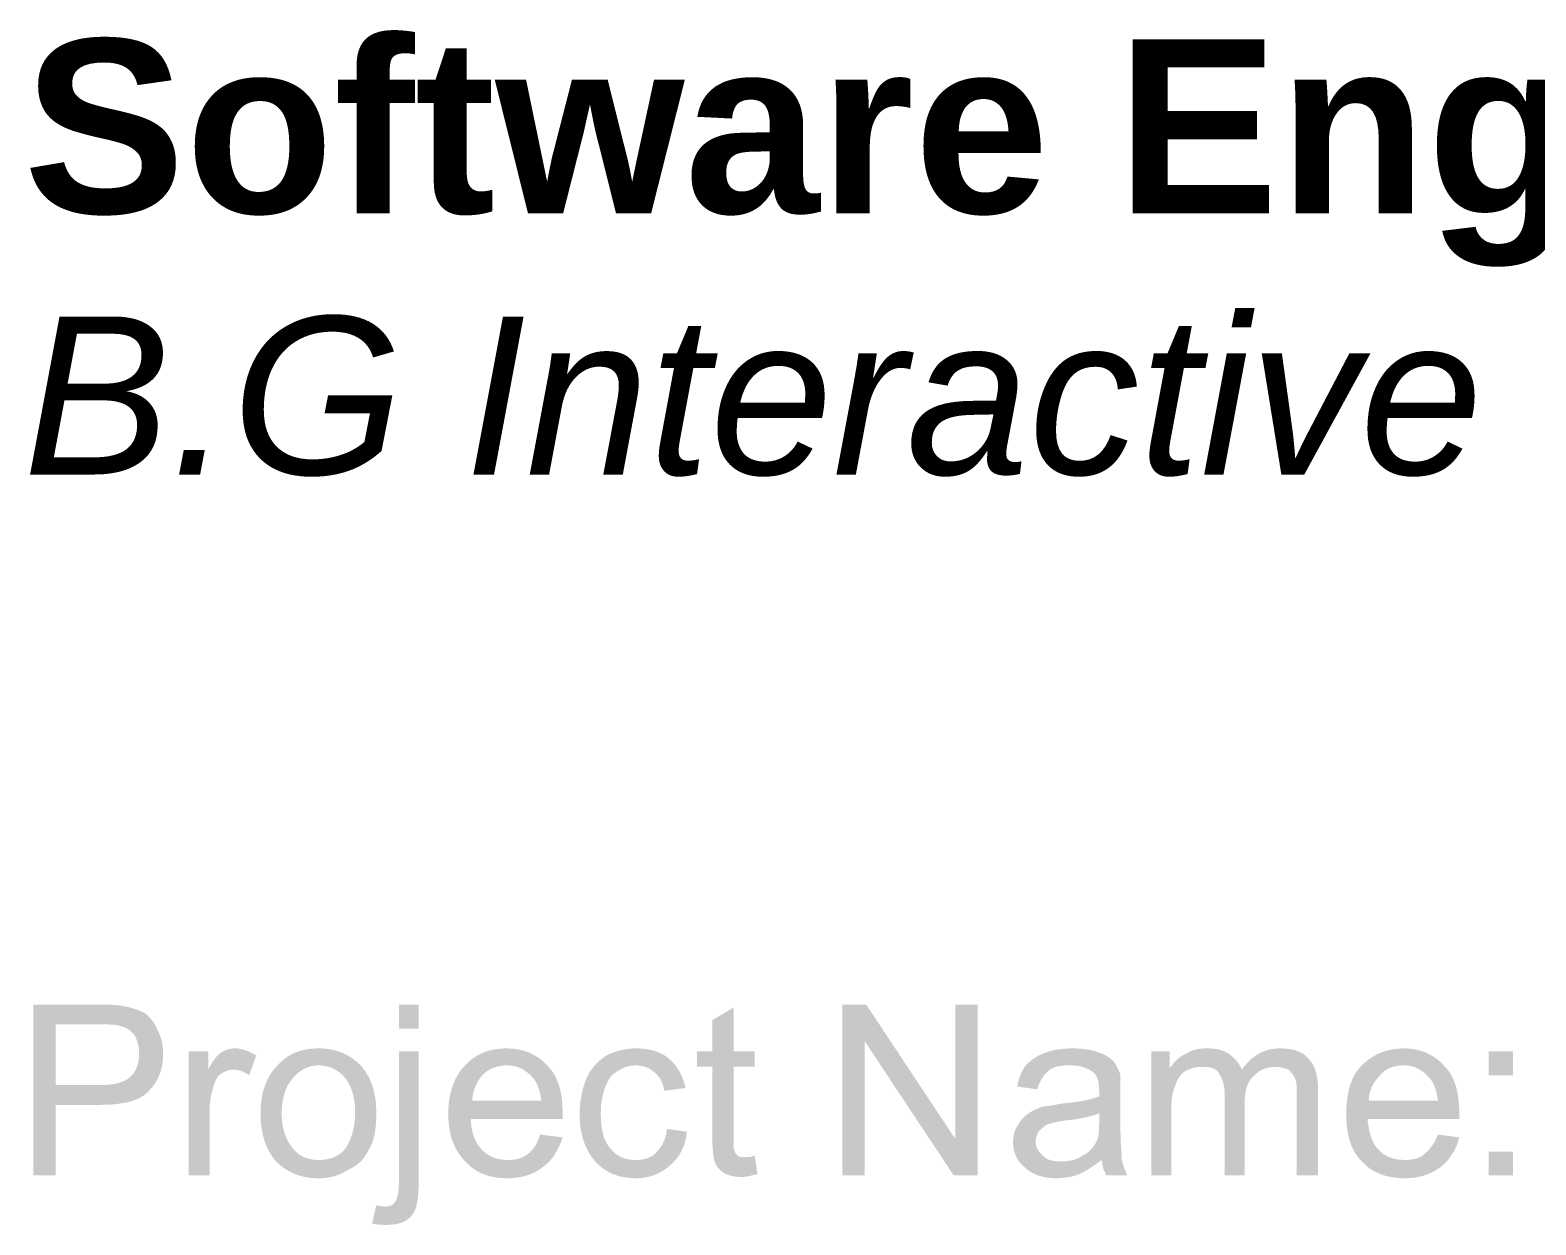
# Model space of a CAD drawing. Header units: millimetres. Extents: x 25 to 207, y 36 to 227.
# Drawn here: x 50.93 to 68.58, y 35.9 to 49.91 of the extents above; entities that cross this region are included whole.
import ezdxf

# ---------------------------------------------------------------- set-up
doc = ezdxf.new("R2010")
doc.units = ezdxf.units.MM
doc.header["$MEASUREMENT"] = 0
doc.layers.get('0').update_dxf_attribs({"linetype": 'CONTINUOUS'})
doc.styles.add('Arial$101', font='arialbd.ttf', dxfattribs={"height": 3.024})
doc.styles.add('Arial$201', font='ariali.ttf', dxfattribs={"oblique": 15, "height": 2.736})

msp = doc.modelspace()

# ---------------------------------------------------------------- hatches: boundary and pattern name
at = {"true_color": 0x000007}
h = msp.add_hatch(color=0, dxfattribs=at)
edge = h.paths.add_edge_path()
edge.add_line((50.964, 36.481), (50.964, 38.484))
edge.add_line((50.964, 38.484), (51.709, 38.484))
edge.add_spline(control_points=[(51.709, 38.484), (51.841, 38.484), (51.941, 38.484), (52.023, 38.467), (52.023, 38.467), (52.123, 38.451), (52.205, 38.417), (52.272, 38.384), (52.272, 38.384), (52.338, 38.335), (52.388, 38.269), (52.421, 38.186), (52.421, 38.186), (52.47, 38.103), (52.487, 38.004), (52.487, 37.904), (52.487, 37.904), (52.487, 37.739), (52.437, 37.59), (52.321, 37.474), (52.321, 37.474), (52.222, 37.358), (52.023, 37.309), (51.742, 37.309)], knot_values=[0, 0, 0, 0, 0.041667, 0.041667, 0.041667, 0.041667, 0.083333, 0.083333, 0.083333, 0.083333, 0.125, 0.125, 0.125, 0.125, 0.166667, 0.166667, 0.166667, 0.166667, 0.208333, 0.208333, 0.208333, 0.208333, 1, 1, 1, 1], degree=3, periodic=0)
edge.add_line((51.742, 37.309), (51.229, 37.309))
edge.add_line((51.229, 37.309), (51.229, 36.481))
edge.add_line((51.229, 36.481), (50.964, 36.481))
edge = h.paths.add_edge_path()
edge.add_line((51.229, 37.54), (51.742, 37.54))
edge.add_spline(control_points=[(51.742, 37.54), (51.907, 37.54), (52.04, 37.573), (52.106, 37.64), (52.106, 37.64), (52.172, 37.706), (52.205, 37.789), (52.205, 37.904), (52.205, 37.904), (52.205, 37.987), (52.189, 38.053), (52.156, 38.12), (52.156, 38.12), (52.106, 38.186), (52.056, 38.219), (51.974, 38.235), (51.974, 38.235), (51.941, 38.252), (51.858, 38.252), (51.742, 38.252)], knot_values=[0, 0, 0, 0, 0.05, 0.05, 0.05, 0.05, 0.1, 0.1, 0.1, 0.1, 0.15, 0.15, 0.15, 0.15, 0.2, 0.2, 0.2, 0.2, 1, 1, 1, 1], degree=3, periodic=0)
edge.add_line((51.742, 38.252), (51.229, 38.252))
edge.add_line((51.229, 38.252), (51.229, 37.54))
edge = h.paths.add_edge_path()
edge.add_line((52.785, 36.481), (52.785, 37.937))
edge.add_line((52.785, 37.937), (53.016, 37.937))
edge.add_line((53.016, 37.937), (53.016, 37.722))
edge.add_spline(control_points=[(53.016, 37.722), (53.066, 37.822), (53.116, 37.888), (53.165, 37.921), (53.165, 37.921), (53.215, 37.954), (53.265, 37.971), (53.331, 37.971), (53.331, 37.971), (53.414, 37.971), (53.496, 37.937), (53.579, 37.888)], knot_values=[0, 0, 0, 0, 0.083333, 0.083333, 0.083333, 0.083333, 0.166667, 0.166667, 0.166667, 0.166667, 1, 1, 1, 1], degree=3, periodic=0)
edge.add_line((53.579, 37.888), (53.496, 37.656))
edge.add_spline(control_points=[(53.496, 37.656), (53.43, 37.706), (53.364, 37.722), (53.314, 37.722), (53.314, 37.722), (53.265, 37.722), (53.215, 37.706), (53.165, 37.673), (53.165, 37.673), (53.116, 37.64), (53.099, 37.59), (53.083, 37.54), (53.083, 37.54), (53.05, 37.441), (53.033, 37.358), (53.033, 37.242)], knot_values=[0, 0, 0, 0, 0.0625, 0.0625, 0.0625, 0.0625, 0.125, 0.125, 0.125, 0.125, 0.1875, 0.1875, 0.1875, 0.1875, 1, 1, 1, 1], degree=3, periodic=0)
edge.add_line((53.033, 37.242), (53.033, 36.481))
edge.add_line((53.033, 36.481), (52.785, 36.481))
edge = h.paths.add_edge_path()
edge.add_spline(control_points=[(53.629, 37.209), (53.629, 37.474), (53.712, 37.673), (53.861, 37.805), (53.861, 37.805), (53.977, 37.921), (54.125, 37.971), (54.308, 37.971), (54.308, 37.971), (54.506, 37.971), (54.672, 37.904), (54.804, 37.772), (54.804, 37.772), (54.92, 37.64), (54.986, 37.457), (54.986, 37.226), (54.986, 37.226), (54.986, 37.044), (54.97, 36.895), (54.903, 36.795), (54.903, 36.795), (54.854, 36.68), (54.771, 36.597), (54.655, 36.547), (54.655, 36.547), (54.556, 36.481), (54.44, 36.448), (54.308, 36.448), (54.308, 36.448), (54.109, 36.448), (53.943, 36.514), (53.811, 36.646), (53.811, 36.646), (53.695, 36.779), (53.629, 36.961), (53.629, 37.209)], knot_values=[0, 0, 0, 0, 0.027778, 0.027778, 0.027778, 0.027778, 0.055556, 0.055556, 0.055556, 0.055556, 0.083333, 0.083333, 0.083333, 0.083333, 0.111111, 0.111111, 0.111111, 0.111111, 0.138889, 0.138889, 0.138889, 0.138889, 0.166667, 0.166667, 0.166667, 0.166667, 0.194444, 0.194444, 0.194444, 0.194444, 0.222222, 0.222222, 0.222222, 0.222222, 1, 1, 1, 1], degree=3, periodic=0)
edge = h.paths.add_edge_path()
edge.add_spline(control_points=[(53.877, 37.209), (53.877, 37.027), (53.927, 36.895), (54.01, 36.795), (54.01, 36.795), (54.092, 36.696), (54.192, 36.663), (54.308, 36.663), (54.308, 36.663), (54.44, 36.663), (54.539, 36.696), (54.622, 36.795), (54.622, 36.795), (54.688, 36.895), (54.738, 37.027), (54.738, 37.226), (54.738, 37.226), (54.738, 37.408), (54.688, 37.54), (54.622, 37.623), (54.622, 37.623), (54.539, 37.722), (54.44, 37.772), (54.308, 37.772), (54.308, 37.772), (54.192, 37.772), (54.092, 37.722), (54.01, 37.623), (54.01, 37.623), (53.927, 37.54), (53.877, 37.391), (53.877, 37.209)], knot_values=[0, 0, 0, 0, 0.03125, 0.03125, 0.03125, 0.03125, 0.0625, 0.0625, 0.0625, 0.0625, 0.09375, 0.09375, 0.09375, 0.09375, 0.125, 0.125, 0.125, 0.125, 0.15625, 0.15625, 0.15625, 0.15625, 0.1875, 0.1875, 0.1875, 0.1875, 0.21875, 0.21875, 0.21875, 0.21875, 1, 1, 1, 1], degree=3, periodic=0)
h.paths.add_polyline_path([(55.251, 38.202), (55.251, 38.484), (55.483, 38.484), (55.483, 38.202)])
edge = h.paths.add_edge_path()
edge.add_line((54.937, 35.918), (54.986, 36.133))
edge.add_spline(control_points=[(54.986, 36.133), (55.036, 36.117), (55.069, 36.117), (55.102, 36.117), (55.102, 36.117), (55.152, 36.117), (55.185, 36.133), (55.201, 36.166), (55.201, 36.166), (55.234, 36.2), (55.251, 36.282), (55.251, 36.415)], knot_values=[0, 0, 0, 0, 0.083333, 0.083333, 0.083333, 0.083333, 0.166667, 0.166667, 0.166667, 0.166667, 1, 1, 1, 1], degree=3, periodic=0)
edge.add_line((55.251, 36.415), (55.251, 37.937))
edge.add_line((55.251, 37.937), (55.483, 37.937))
edge.add_line((55.483, 37.937), (55.483, 36.415))
edge.add_spline(control_points=[(55.483, 36.415), (55.483, 36.233), (55.466, 36.1), (55.417, 36.034), (55.417, 36.034), (55.367, 35.951), (55.268, 35.902), (55.119, 35.902), (55.119, 35.902), (55.052, 35.902), (55.003, 35.902), (54.937, 35.918)], knot_values=[0, 0, 0, 0, 0.083333, 0.083333, 0.083333, 0.083333, 0.166667, 0.166667, 0.166667, 0.166667, 1, 1, 1, 1], degree=3, periodic=0)
edge = h.paths.add_edge_path()
edge.add_line((56.906, 36.961), (57.171, 36.928))
edge.add_spline(control_points=[(57.171, 36.928), (57.121, 36.779), (57.055, 36.663), (56.939, 36.58), (56.939, 36.58), (56.84, 36.497), (56.691, 36.448), (56.526, 36.448), (56.526, 36.448), (56.31, 36.448), (56.145, 36.514), (56.029, 36.646), (56.029, 36.646), (55.897, 36.779), (55.83, 36.961), (55.83, 37.209), (55.83, 37.209), (55.83, 37.441), (55.897, 37.64), (56.029, 37.772), (56.029, 37.772), (56.145, 37.904), (56.31, 37.971), (56.509, 37.971), (56.509, 37.971), (56.708, 37.971), (56.873, 37.904), (56.989, 37.772), (56.989, 37.772), (57.121, 37.64), (57.171, 37.457), (57.171, 37.209), (57.171, 37.209), (57.171, 37.209), (57.171, 37.176), (57.171, 37.143)], knot_values=[0, 0, 0, 0, 0.027778, 0.027778, 0.027778, 0.027778, 0.055556, 0.055556, 0.055556, 0.055556, 0.083333, 0.083333, 0.083333, 0.083333, 0.111111, 0.111111, 0.111111, 0.111111, 0.138889, 0.138889, 0.138889, 0.138889, 0.166667, 0.166667, 0.166667, 0.166667, 0.194444, 0.194444, 0.194444, 0.194444, 0.222222, 0.222222, 0.222222, 0.222222, 1, 1, 1, 1], degree=3, periodic=0)
edge.add_line((57.171, 37.143), (56.095, 37.143))
edge.add_spline(control_points=[(56.095, 37.143), (56.095, 36.994), (56.145, 36.862), (56.228, 36.779), (56.228, 36.779), (56.31, 36.696), (56.41, 36.663), (56.526, 36.663), (56.526, 36.663), (56.625, 36.663), (56.691, 36.68), (56.757, 36.729), (56.757, 36.729), (56.823, 36.779), (56.873, 36.845), (56.906, 36.961)], knot_values=[0, 0, 0, 0, 0.0625, 0.0625, 0.0625, 0.0625, 0.125, 0.125, 0.125, 0.125, 0.1875, 0.1875, 0.1875, 0.1875, 1, 1, 1, 1], degree=3, periodic=0)
edge = h.paths.add_edge_path()
edge.add_line((56.112, 37.358), (56.923, 37.358))
edge.add_spline(control_points=[(56.923, 37.358), (56.906, 37.474), (56.873, 37.573), (56.823, 37.623), (56.823, 37.623), (56.741, 37.722), (56.641, 37.772), (56.526, 37.772), (56.526, 37.772), (56.41, 37.772), (56.31, 37.739), (56.228, 37.656), (56.228, 37.656), (56.161, 37.573), (56.112, 37.474), (56.112, 37.358)], knot_values=[0, 0, 0, 0, 0.0625, 0.0625, 0.0625, 0.0625, 0.125, 0.125, 0.125, 0.125, 0.1875, 0.1875, 0.1875, 0.1875, 1, 1, 1, 1], degree=3, periodic=0)
edge = h.paths.add_edge_path()
edge.add_line((58.396, 37.027), (58.628, 36.994))
edge.add_spline(control_points=[(58.628, 36.994), (58.611, 36.828), (58.545, 36.696), (58.429, 36.597), (58.429, 36.597), (58.313, 36.497), (58.181, 36.448), (58.032, 36.448), (58.032, 36.448), (57.833, 36.448), (57.668, 36.514), (57.552, 36.646), (57.552, 36.646), (57.436, 36.779), (57.37, 36.961), (57.37, 37.209), (57.37, 37.209), (57.37, 37.358), (57.403, 37.507), (57.452, 37.623), (57.452, 37.623), (57.502, 37.739), (57.585, 37.822), (57.684, 37.888), (57.684, 37.888), (57.783, 37.937), (57.899, 37.971), (58.032, 37.971), (58.032, 37.971), (58.181, 37.971), (58.313, 37.937), (58.412, 37.855), (58.412, 37.855), (58.512, 37.772), (58.578, 37.656), (58.611, 37.507)], knot_values=[0, 0, 0, 0, 0.027778, 0.027778, 0.027778, 0.027778, 0.055556, 0.055556, 0.055556, 0.055556, 0.083333, 0.083333, 0.083333, 0.083333, 0.111111, 0.111111, 0.111111, 0.111111, 0.138889, 0.138889, 0.138889, 0.138889, 0.166667, 0.166667, 0.166667, 0.166667, 0.194444, 0.194444, 0.194444, 0.194444, 0.222222, 0.222222, 0.222222, 0.222222, 1, 1, 1, 1], degree=3, periodic=0)
edge.add_line((58.611, 37.507), (58.363, 37.474))
edge.add_spline(control_points=[(58.363, 37.474), (58.346, 37.573), (58.313, 37.64), (58.247, 37.689), (58.247, 37.689), (58.197, 37.739), (58.115, 37.772), (58.032, 37.772), (58.032, 37.772), (57.916, 37.772), (57.817, 37.722), (57.734, 37.64), (57.734, 37.64), (57.668, 37.54), (57.618, 37.408), (57.618, 37.209), (57.618, 37.209), (57.618, 37.027), (57.651, 36.878), (57.734, 36.795), (57.734, 36.795), (57.817, 36.696), (57.899, 36.663), (58.032, 36.663), (58.032, 36.663), (58.115, 36.663), (58.197, 36.68), (58.264, 36.746), (58.264, 36.746), (58.33, 36.812), (58.379, 36.895), (58.396, 37.027)], knot_values=[0, 0, 0, 0, 0.03125, 0.03125, 0.03125, 0.03125, 0.0625, 0.0625, 0.0625, 0.0625, 0.09375, 0.09375, 0.09375, 0.09375, 0.125, 0.125, 0.125, 0.125, 0.15625, 0.15625, 0.15625, 0.15625, 0.1875, 0.1875, 0.1875, 0.1875, 0.21875, 0.21875, 0.21875, 0.21875, 1, 1, 1, 1], degree=3, periodic=0)
edge = h.paths.add_edge_path()
edge.add_line((59.422, 36.713), (59.455, 36.497))
edge.add_spline(control_points=[(59.455, 36.497), (59.389, 36.481), (59.323, 36.464), (59.273, 36.464), (59.273, 36.464), (59.174, 36.464), (59.108, 36.481), (59.058, 36.514), (59.058, 36.514), (59.008, 36.547), (58.975, 36.58), (58.959, 36.63), (58.959, 36.63), (58.942, 36.663), (58.926, 36.762), (58.926, 36.911)], knot_values=[0, 0, 0, 0, 0.0625, 0.0625, 0.0625, 0.0625, 0.125, 0.125, 0.125, 0.125, 0.1875, 0.1875, 0.1875, 0.1875, 1, 1, 1, 1], degree=3, periodic=0)
edge.add_line((58.926, 36.911), (58.926, 37.755))
edge.add_line((58.926, 37.755), (58.744, 37.755))
edge.add_line((58.744, 37.755), (58.744, 37.937))
edge.add_line((58.744, 37.937), (58.926, 37.937))
edge.add_line((58.926, 37.937), (58.926, 38.302))
edge.add_line((58.926, 38.302), (59.174, 38.451))
edge.add_line((59.174, 38.451), (59.174, 37.937))
edge.add_line((59.174, 37.937), (59.422, 37.937))
edge.add_line((59.422, 37.937), (59.422, 37.755))
edge.add_line((59.422, 37.755), (59.174, 37.755))
edge.add_line((59.174, 37.755), (59.174, 36.895))
edge.add_spline(control_points=[(59.174, 36.895), (59.174, 36.828), (59.174, 36.779), (59.19, 36.762), (59.19, 36.762), (59.19, 36.746), (59.207, 36.729), (59.224, 36.713), (59.224, 36.713), (59.24, 36.696), (59.273, 36.696), (59.306, 36.696), (59.306, 36.696), (59.339, 36.696), (59.373, 36.696), (59.422, 36.713)], knot_values=[0, 0, 0, 0, 0.0625, 0.0625, 0.0625, 0.0625, 0.125, 0.125, 0.125, 0.125, 0.1875, 0.1875, 0.1875, 0.1875, 1, 1, 1, 1], degree=3, periodic=0)
h = msp.add_hatch(color=0, dxfattribs=at)
h.paths.add_polyline_path([(60.448, 36.481), (60.448, 38.484), (60.73, 38.484), (61.773, 36.911), (61.773, 38.484), (62.037, 38.484), (62.037, 36.481), (61.756, 36.481), (60.713, 38.053), (60.713, 36.481)])
edge = h.paths.add_edge_path()
edge.add_spline(control_points=[(63.494, 36.663), (63.395, 36.597), (63.312, 36.531), (63.229, 36.497), (63.229, 36.497), (63.146, 36.464), (63.047, 36.448), (62.948, 36.448), (62.948, 36.448), (62.799, 36.448), (62.666, 36.497), (62.584, 36.58), (62.584, 36.58), (62.501, 36.646), (62.451, 36.746), (62.451, 36.878), (62.451, 36.878), (62.451, 36.944), (62.468, 37.011), (62.501, 37.06), (62.501, 37.06), (62.534, 37.126), (62.584, 37.176), (62.633, 37.209), (62.633, 37.209), (62.683, 37.242), (62.749, 37.275), (62.815, 37.292), (62.815, 37.292), (62.865, 37.292), (62.931, 37.309), (63.031, 37.325), (63.031, 37.325), (63.229, 37.342), (63.378, 37.375), (63.461, 37.408), (63.461, 37.408), (63.461, 37.441), (63.461, 37.457), (63.461, 37.474), (63.461, 37.474), (63.461, 37.573), (63.444, 37.64), (63.395, 37.689), (63.395, 37.689), (63.328, 37.739), (63.246, 37.772), (63.113, 37.772), (63.113, 37.772), (62.997, 37.772), (62.915, 37.755), (62.865, 37.706), (62.865, 37.706), (62.815, 37.673), (62.766, 37.59), (62.733, 37.491)], knot_values=[0, 0, 0, 0, 0.017857, 0.017857, 0.017857, 0.017857, 0.035714, 0.035714, 0.035714, 0.035714, 0.053571, 0.053571, 0.053571, 0.053571, 0.071429, 0.071429, 0.071429, 0.071429, 0.089286, 0.089286, 0.089286, 0.089286, 0.107143, 0.107143, 0.107143, 0.107143, 0.125, 0.125, 0.125, 0.125, 0.142857, 0.142857, 0.142857, 0.142857, 0.160714, 0.160714, 0.160714, 0.160714, 0.178571, 0.178571, 0.178571, 0.178571, 0.196429, 0.196429, 0.196429, 0.196429, 0.214286, 0.214286, 0.214286, 0.214286, 0.232143, 0.232143, 0.232143, 0.232143, 1, 1, 1, 1], degree=3, periodic=0)
edge.add_line((62.733, 37.491), (62.501, 37.524))
edge.add_spline(control_points=[(62.501, 37.524), (62.517, 37.623), (62.551, 37.706), (62.6, 37.772), (62.6, 37.772), (62.666, 37.838), (62.733, 37.888), (62.832, 37.921), (62.832, 37.921), (62.915, 37.954), (63.031, 37.971), (63.146, 37.971), (63.146, 37.971), (63.279, 37.971), (63.378, 37.954), (63.461, 37.921), (63.461, 37.921), (63.527, 37.904), (63.593, 37.855), (63.626, 37.822), (63.626, 37.822), (63.66, 37.772), (63.693, 37.722), (63.709, 37.656), (63.709, 37.656), (63.709, 37.606), (63.709, 37.54), (63.709, 37.424)], knot_values=[0, 0, 0, 0, 0.035714, 0.035714, 0.035714, 0.035714, 0.071429, 0.071429, 0.071429, 0.071429, 0.107143, 0.107143, 0.107143, 0.107143, 0.142857, 0.142857, 0.142857, 0.142857, 0.178571, 0.178571, 0.178571, 0.178571, 0.214286, 0.214286, 0.214286, 0.214286, 1, 1, 1, 1], degree=3, periodic=0)
edge.add_line((63.709, 37.424), (63.709, 37.093))
edge.add_spline(control_points=[(63.709, 37.093), (63.709, 36.862), (63.726, 36.729), (63.726, 36.663), (63.726, 36.663), (63.742, 36.597), (63.759, 36.547), (63.792, 36.481)], knot_values=[0, 0, 0, 0, 0.125, 0.125, 0.125, 0.125, 1, 1, 1, 1], degree=3, periodic=0)
edge.add_line((63.792, 36.481), (63.544, 36.481))
edge.add_spline(control_points=[(63.544, 36.481), (63.511, 36.547), (63.494, 36.597), (63.494, 36.663)], knot_values=[0, 0, 0, 0, 1, 1, 1, 1], degree=3, periodic=0)
edge = h.paths.add_edge_path()
edge.add_spline(control_points=[(63.461, 37.209), (63.378, 37.176), (63.246, 37.143), (63.064, 37.126), (63.064, 37.126), (62.964, 37.11), (62.898, 37.093), (62.848, 37.077), (62.848, 37.077), (62.815, 37.06), (62.782, 37.027), (62.749, 36.994), (62.749, 36.994), (62.733, 36.961), (62.716, 36.928), (62.716, 36.878), (62.716, 36.878), (62.716, 36.812), (62.749, 36.762), (62.799, 36.713), (62.799, 36.713), (62.848, 36.663), (62.915, 36.646), (63.014, 36.646), (63.014, 36.646), (63.113, 36.646), (63.196, 36.663), (63.262, 36.713), (63.262, 36.713), (63.345, 36.746), (63.395, 36.812), (63.428, 36.878), (63.428, 36.878), (63.461, 36.928), (63.461, 37.011), (63.461, 37.126)], knot_values=[0, 0, 0, 0, 0.027778, 0.027778, 0.027778, 0.027778, 0.055556, 0.055556, 0.055556, 0.055556, 0.083333, 0.083333, 0.083333, 0.083333, 0.111111, 0.111111, 0.111111, 0.111111, 0.138889, 0.138889, 0.138889, 0.138889, 0.166667, 0.166667, 0.166667, 0.166667, 0.194444, 0.194444, 0.194444, 0.194444, 0.222222, 0.222222, 0.222222, 0.222222, 1, 1, 1, 1], degree=3, periodic=0)
edge.add_line((63.461, 37.126), (63.461, 37.209))
edge = h.paths.add_edge_path()
edge.add_line((64.073, 36.481), (64.073, 37.937))
edge.add_line((64.073, 37.937), (64.288, 37.937))
edge.add_line((64.288, 37.937), (64.288, 37.739))
edge.add_spline(control_points=[(64.288, 37.739), (64.338, 37.805), (64.388, 37.871), (64.471, 37.904), (64.471, 37.904), (64.537, 37.954), (64.636, 37.971), (64.719, 37.971), (64.719, 37.971), (64.835, 37.971), (64.917, 37.954), (64.984, 37.904), (64.984, 37.904), (65.05, 37.855), (65.1, 37.805), (65.133, 37.722), (65.133, 37.722), (65.249, 37.888), (65.397, 37.971), (65.58, 37.971), (65.58, 37.971), (65.729, 37.971), (65.844, 37.937), (65.911, 37.855), (65.911, 37.855), (65.993, 37.772), (66.026, 37.656), (66.026, 37.491)], knot_values=[0, 0, 0, 0, 0.035714, 0.035714, 0.035714, 0.035714, 0.071429, 0.071429, 0.071429, 0.071429, 0.107143, 0.107143, 0.107143, 0.107143, 0.142857, 0.142857, 0.142857, 0.142857, 0.178571, 0.178571, 0.178571, 0.178571, 0.214286, 0.214286, 0.214286, 0.214286, 1, 1, 1, 1], degree=3, periodic=0)
edge.add_line((66.026, 37.491), (66.026, 36.481))
edge.add_line((66.026, 36.481), (65.778, 36.481))
edge.add_line((65.778, 36.481), (65.778, 37.408))
edge.add_spline(control_points=[(65.778, 37.408), (65.778, 37.507), (65.778, 37.573), (65.762, 37.606), (65.762, 37.606), (65.745, 37.656), (65.712, 37.689), (65.679, 37.722), (65.679, 37.722), (65.629, 37.739), (65.58, 37.755), (65.53, 37.755), (65.53, 37.755), (65.431, 37.755), (65.348, 37.722), (65.282, 37.656), (65.282, 37.656), (65.199, 37.59), (65.166, 37.474), (65.166, 37.325)], knot_values=[0, 0, 0, 0, 0.05, 0.05, 0.05, 0.05, 0.1, 0.1, 0.1, 0.1, 0.15, 0.15, 0.15, 0.15, 0.2, 0.2, 0.2, 0.2, 1, 1, 1, 1], degree=3, periodic=0)
edge.add_line((65.166, 37.325), (65.166, 36.481))
edge.add_line((65.166, 36.481), (64.934, 36.481))
edge.add_line((64.934, 36.481), (64.934, 37.424))
edge.add_spline(control_points=[(64.934, 37.424), (64.934, 37.54), (64.901, 37.623), (64.868, 37.673), (64.868, 37.673), (64.835, 37.739), (64.768, 37.755), (64.669, 37.755), (64.669, 37.755), (64.603, 37.755), (64.537, 37.739), (64.471, 37.706), (64.471, 37.706), (64.421, 37.673), (64.371, 37.606), (64.355, 37.54), (64.355, 37.54), (64.322, 37.474), (64.305, 37.375), (64.305, 37.242)], knot_values=[0, 0, 0, 0, 0.05, 0.05, 0.05, 0.05, 0.1, 0.1, 0.1, 0.1, 0.15, 0.15, 0.15, 0.15, 0.2, 0.2, 0.2, 0.2, 1, 1, 1, 1], degree=3, periodic=0)
edge.add_line((64.305, 37.242), (64.305, 36.481))
edge.add_line((64.305, 36.481), (64.073, 36.481))
edge = h.paths.add_edge_path()
edge.add_line((67.433, 36.961), (67.682, 36.928))
edge.add_spline(control_points=[(67.682, 36.928), (67.649, 36.779), (67.566, 36.663), (67.466, 36.58), (67.466, 36.58), (67.351, 36.497), (67.218, 36.448), (67.036, 36.448), (67.036, 36.448), (66.838, 36.448), (66.655, 36.514), (66.54, 36.646), (66.54, 36.646), (66.407, 36.779), (66.358, 36.961), (66.358, 37.209), (66.358, 37.209), (66.358, 37.441), (66.407, 37.64), (66.54, 37.772), (66.54, 37.772), (66.672, 37.904), (66.838, 37.971), (67.036, 37.971), (67.036, 37.971), (67.218, 37.971), (67.384, 37.904), (67.5, 37.772), (67.5, 37.772), (67.632, 37.64), (67.682, 37.457), (67.682, 37.209), (67.682, 37.209), (67.682, 37.209), (67.682, 37.176), (67.682, 37.143)], knot_values=[0, 0, 0, 0, 0.027778, 0.027778, 0.027778, 0.027778, 0.055556, 0.055556, 0.055556, 0.055556, 0.083333, 0.083333, 0.083333, 0.083333, 0.111111, 0.111111, 0.111111, 0.111111, 0.138889, 0.138889, 0.138889, 0.138889, 0.166667, 0.166667, 0.166667, 0.166667, 0.194444, 0.194444, 0.194444, 0.194444, 0.222222, 0.222222, 0.222222, 0.222222, 1, 1, 1, 1], degree=3, periodic=0)
edge.add_line((67.682, 37.143), (66.606, 37.143))
edge.add_spline(control_points=[(66.606, 37.143), (66.622, 36.994), (66.655, 36.862), (66.738, 36.779), (66.738, 36.779), (66.821, 36.696), (66.92, 36.663), (67.053, 36.663), (67.053, 36.663), (67.135, 36.663), (67.218, 36.68), (67.268, 36.729), (67.268, 36.729), (67.334, 36.779), (67.384, 36.845), (67.433, 36.961)], knot_values=[0, 0, 0, 0, 0.0625, 0.0625, 0.0625, 0.0625, 0.125, 0.125, 0.125, 0.125, 0.1875, 0.1875, 0.1875, 0.1875, 1, 1, 1, 1], degree=3, periodic=0)
edge = h.paths.add_edge_path()
edge.add_line((66.622, 37.358), (67.433, 37.358))
edge.add_spline(control_points=[(67.433, 37.358), (67.417, 37.474), (67.384, 37.573), (67.334, 37.623), (67.334, 37.623), (67.251, 37.722), (67.152, 37.772), (67.036, 37.772), (67.036, 37.772), (66.92, 37.772), (66.821, 37.739), (66.755, 37.656), (66.755, 37.656), (66.672, 37.573), (66.622, 37.474), (66.622, 37.358)], knot_values=[0, 0, 0, 0, 0.0625, 0.0625, 0.0625, 0.0625, 0.125, 0.125, 0.125, 0.125, 0.1875, 0.1875, 0.1875, 0.1875, 1, 1, 1, 1], degree=3, periodic=0)
h.paths.add_polyline_path([(68.029, 37.656), (68.029, 37.937), (68.311, 37.937), (68.311, 37.656)])
h.paths.add_polyline_path([(68.029, 36.481), (68.029, 36.762), (68.311, 36.762), (68.311, 36.481)])

# ---------------------------------------------------------------- texts
at = {"color": 0, "true_color": 0x000007}
for s, height, style, p in [('Software Engineer ', 2.03858, 'Arial$101', (50.848, 47.764)), ('B.G Interactive Limited. ', 1.852, 'Arial$201', (50.848, 44.7))]:
    msp.add_text(s, height=height, dxfattribs=dict(at, style=style)).set_placement(p)

doc.saveas('drawing.dxf')
